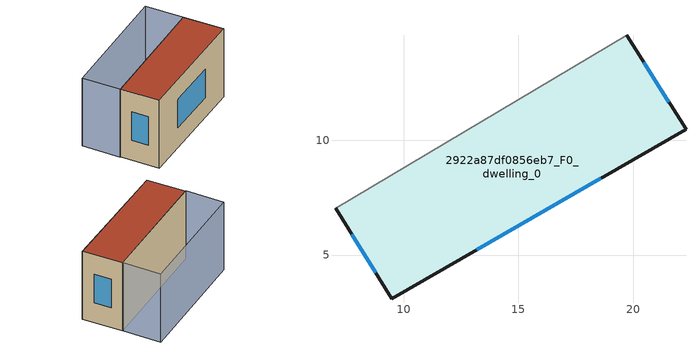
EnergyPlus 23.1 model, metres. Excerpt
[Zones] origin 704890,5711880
2922a87df0856eb7_F0_dwelling_0
 floor ground (EU_floor_Construction): 19.71,14.58 22.3,10.48 9.48,3.09 7.03,7.05 z0
 wall outside (EU_wall_Construction): 7.03,7.05 9.48,3.09 22.3,10.48 19.71,14.58 z0:9
 wall adiabatic (EU_wall_Construction): 19.71,14.58 7.03,7.05 z0:9
 window (EU_Window_Construction): 21.55,11.67 20.46,13.39 / 13.19,5.23 18.6,8.35 / 7.74,5.91 8.77,4.24 z2.6:6.4
 roof outside (EU_roof_Construction): 22.3,10.48 19.71,14.58 7.03,7.05 9.48,3.09 z9
shading: 19.71,14.58 6.97,7.01 / 6.97,7.01 4.64,10.94 / 4.64,10.94 17.38,18.5 / 17.38,18.5 19.71,14.58 z0:9
[Building]
EU S2 Campaign: North Axis=0; Terrain=City; Solar Distribution=FullExterior
[Site:Location]
London: Latitude=51.5; Longitude=-0.5; Time Zone=0; Elevation=25
[SizingPeriod:WeatherFileDays]
AnnualSizingPeriod: Begin Month=1; Begin Day of Month=1; End Month=12; End Day of Month=31; Day of Week for Start Day=Monday; Use Weather File Daylight Saving Period=No; Use Weather File Rain and Snow Indicators=No
[MATERIAL]
EU_InternalMass_Material: Roughness=MediumRough; Thickness=0.1; Conductivity=1; Density=1800; Specific Heat=900; Thermal Absorptance=0.9; Solar Absorptance=0.7; Visible Absorptance=0.7
[MATERIAL:NOMASS] Roughness=MediumRough; Thermal Absorptance=0.9; Solar Absorptance=0.7; Visible Absorptance=0.7
Name | Thermal Resistance
EU_wall_NoMass | 0.724719
EU_roof_NoMass | 2.98947
EU_floor_NoMass | 2.39157
[WINDOWMATERIAL:SIMPLEGLAZINGSYSTEM]
EU_Window_SimpleGlazing: UFactor=2.63425; Solar Heat Gain Coefficient=0.76; Visible Transmittance=0.76
[CONSTRUCTION]
EU_wall_Construction: EU_wall_NoMass
EU_roof_Construction: EU_roof_NoMass
EU_floor_Construction: EU_floor_NoMass
EU_InternalMass_Construction: EU_InternalMass_Material
EU_Window_Construction: EU_Window_SimpleGlazing
[ZONE]
2922a87df0856eb7_F0_dwelling_0: Type=1; Multiplier=1; Ceiling Height=autocalculate; Volume=630.967; Floor Area=autocalculate; Part of Total Floor Area=Yes
[INTERNALMASS]
2922a87df0856eb7_F0_dwelling_0_EU_InternalMass: Construction=EU_InternalMass_Construction; Zone or ZoneList=2922a87df0856eb7_F0_dwelling_0; Surface Area=70.1076
[OTHEREQUIPMENT]
EU_Step8_InternalGain_2922a87df0856eb7_F0_dwelling_0_f000: Fuel Type=Electricity; Zone or ZoneList or Space or SpaceList=2922a87df0856eb7_F0_dwelling_0; Schedule=EU_Step8_GainSchedule_2922a87df0856eb7_F0_dwelling_0_f000; Design Level Calculation Method=Watts/Area; Power per Zone Floor Area=1; Fraction Latent=0; Fraction Radiant=0; Fraction Lost=0; Carbon Dioxide Generation Rate=0; EndUse Subcategory=EU_Step8_InternalGains
[ZONEVENTILATION:DESIGNFLOWRATE]
EU_ConstantAir_2922a87df0856eb7_F0_dwelling_0: Zone or ZoneList or Space or SpaceList=2922a87df0856eb7_F0_dwelling_0; Schedule=EU_AlwaysOn; Design Flow Rate Calculation Method=AirChanges/Hour; Air Changes per Hour=0.418135; Ventilation Type=Natural; Fan Pressure Rise=0; Fan Total Efficiency=1; Constant Term Coefficient=1; Temperature Term Coefficient=0; Velocity Term Coefficient=0; Velocity Squared Term Coefficient=0; Minimum Indoor Temperature=-100; Maximum Indoor Temperature=100; Delta Temperature=-100; Minimum Outdoor Temperature=-100; Maximum Outdoor Temperature=100; Maximum Wind Speed=40
[HVACTEMPLATE:THERMOSTAT]
EU_HeatOnly_2922a87df0856eb7_F0_dwelling_0: Constant Heating Setpoint=20; Constant Cooling Setpoint=50
[HVACTEMPLATE:ZONE:IDEALLOADSAIRSYSTEM]
2922a87df0856eb7_F0_dwelling_0: Template Thermostat=EU_HeatOnly_2922a87df0856eb7_F0_dwelling_0; System Availability Schedule=EU_AlwaysOn; Maximum Heating Supply Air Temperature=50; Minimum Cooling Supply Air Temperature=13; Maximum Heating Supply Air Humidity Ratio=0.0156; Minimum Cooling Supply Air Humidity Ratio=0.0077; Heating Limit=NoLimit; Cooling Limit=NoLimit; Heating Availability Schedule=EU_AlwaysOn; Cooling Availability Schedule=EU_CoolingOff; Dehumidification Control Type=ConstantSensibleHeatRatio; Cooling Sensible Heat Ratio=0.7; Dehumidification Setpoint=60; Humidification Control Type=None; Humidification Setpoint=30; Outdoor Air Method=None; Outdoor Air Flow Rate per Person=0.00944; Outdoor Air Flow Rate per Zone Floor Area=0; Outdoor Air Flow Rate per Zone=0; Demand Controlled Ventilation Type=None; Outdoor Air Economizer Type=NoEconomizer; Heat Recovery Type=None; Sensible Heat Recovery Effectiveness=0.7; Latent Heat Recovery Effectiveness=0.65
[SIZING:ZONE]
2922a87df0856eb7_F0_dwelling_0: Zone Cooling Design Supply Air Temperature Input Method=SupplyAirTemperature; Zone Cooling Design Supply Air Temperature=13; Zone Heating Design Supply Air Temperature Input Method=SupplyAirTemperature; Zone Heating Design Supply Air Temperature=50; Zone Cooling Design Supply Air Humidity Ratio=0.008; Zone Heating Design Supply Air Humidity Ratio=0.008; Cooling Design Air Flow Method=DesignDay; Cooling Design Air Flow Rate=0; Cooling Minimum Air Flow per Zone Floor Area=0.000762; Cooling Minimum Air Flow=0; Cooling Minimum Air Flow Fraction=0.2; Heating Design Air Flow Method=DesignDay; Heating Design Air Flow Rate=0; Heating Maximum Air Flow per Zone Floor Area=0.002032; Heating Maximum Air Flow=0.141576; Heating Maximum Air Flow Fraction=0.3; Account for Dedicated Outdoor Air System=No; Dedicated Outdoor Air System Control Strategy=NeutralSupplyAir; Dedicated Outdoor Air Low Setpoint Temperature for Design=autosize; Dedicated Outdoor Air High Setpoint Temperature for Design=autosize; Zone Load Sizing Method=Sensible Load Only No Latent Load; Zone Latent Cooling Design Supply Air Humidity Ratio Input Method=HumidityRatioDifference; Zone Cooling Design Supply Air Humidity Ratio Difference=0.005; Zone Latent Heating Design Supply Air Humidity Ratio Input Method=HumidityRatioDifference; Zone Humidification Design Supply Air Humidity Ratio Difference=0.005
[SCHEDULE:CONSTANT]
Name | Hourly Value
EU_AlwaysOn | 1
EU_CoolingOff | 0
[SCHEDULE:FILE]
EU_Step8_GainSchedule_2922a87df0856eb7_F0_dwelling_0_f000: File=../../schedules/2922a87df0856eb7/2922a87df0856eb7_F0_dwelling_0_f000_gain.csv; Column Number=1; Rows to Skip at Top=0; Number of Hours of Data=8760; Column Separator=Comma; Interpolate to Timestep=No; Minutes per Item=60; Adjust Schedule for Daylight Savings=Yes
